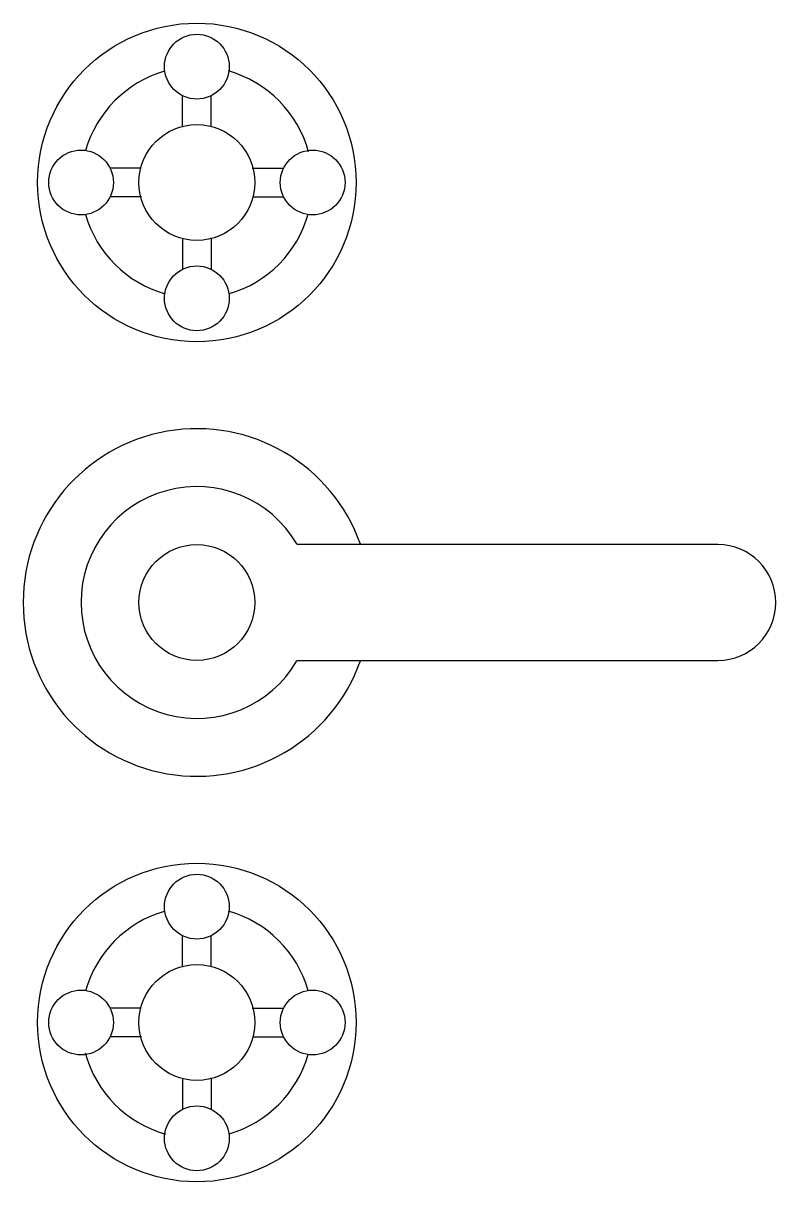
# Model space of a CAD drawing. Header units: millimetres. Extents: x -2997.929 to -2997.766, y 2926.823 to 2927.073.
import ezdxf

# ---------------------------------------------------------------- set-up
doc = ezdxf.new("R2010")
doc.units = ezdxf.units.MM
doc.header["$LTSCALE"] = 10
doc.layers.add('banheiro_acessórios', color=2, linetype='Continuous')

msp = doc.modelspace()

# ---------------------------------------------------------------- linework, layer by layer
at = {"layer": 'banheiro_acessórios'}
for p, q in [((-2997.894601582302, 2927.050185602401), (-2997.894601582302, 2927.056963102401)), ((-2997.888351582301, 2927.050263102401), (-2997.888351582301, 2927.056963102401)), ((-2997.903526582302, 2927.041338102401), (-2997.910226582301, 2927.041338102401)), ((-2997.879504082302, 2927.041338102401), (-2997.872726582302, 2927.041338102401)), ((-2997.903446582302, 2927.035088102401), (-2997.910226582301, 2927.035088102401)), ((-2997.879424082302, 2927.035088102401), (-2997.872726582302, 2927.035088102401)), ((-2997.894601582302, 2927.0261631024), (-2997.894601582302, 2927.019463102401)), ((-2997.888351582301, 2927.026240602401), (-2997.888351582301, 2927.019463102401)), ((-2997.778976582301, 2926.960088102401), (-2997.869899082302, 2926.960088102401)), ((-2997.869879082302, 2926.935088102402), (-2997.778976582301, 2926.935088102402)), ((-2997.894601582302, 2926.868935602402), (-2997.894601582302, 2926.875713102402)), ((-2997.888351582301, 2926.8690131024), (-2997.888351582301, 2926.875713102402)), ((-2997.903526582302, 2926.860088102401), (-2997.910226582301, 2926.860088102401)), ((-2997.879504082302, 2926.860088102401), (-2997.872726582302, 2926.860088102401)), ((-2997.903446582302, 2926.853838102402), (-2997.910226582301, 2926.853838102402)), ((-2997.879424082302, 2926.853838102402), (-2997.872726582302, 2926.853838102402)), ((-2997.894601582302, 2926.844913102401), (-2997.894601582302, 2926.838213102401)), ((-2997.888351582301, 2926.844990602401), (-2997.888351582301, 2926.838213102401))]:
    msp.add_line(p, q, dxfattribs=at)
at = {"layer": 'banheiro_acessórios', "color": 1}
for centre in [(-2997.891476582302, 2927.038213102401), (-2997.891476582302, 2926.856963102402)]:
    msp.add_circle(centre, 0.03437499999996874, dxfattribs=at)
at = {"layer": 'banheiro_acessórios'}
for centre, radius in [((-2997.891476582302, 2927.063213102401), 0.006987712499993645), ((-2997.891476582302, 2927.038213102401), 0.01249999999998863), ((-2997.916476582302, 2927.038213102401), 0.006987712499993645), ((-2997.866476582301, 2927.038213102401), 0.006987712499993645), ((-2997.891476582302, 2927.013213102402), 0.006987712499993645), ((-2997.891476582302, 2926.9475881024), 0.01249999999998863), ((-2997.891476582302, 2926.881963102401), 0.006987712499993645), ((-2997.891476582302, 2926.856963102402), 0.01249999999998863), ((-2997.916476582302, 2926.856963102402), 0.006987712499993645), ((-2997.866476582301, 2926.856963102402), 0.006987712499993645), ((-2997.891476582302, 2926.831963102401), 0.006987712499993645)]:
    msp.add_circle(centre, radius, dxfattribs=at)
at = {"layer": 'banheiro_acessórios', "color": 1}
for centre, radius, start, end in [((-2997.891476582302, 2927.038213102401), 0.02499999999997726, 106.2342200001147, 163.9046899999842), ((-2997.891476582302, 2927.038213102401), 0.02499999999997726, 15.24070000011188, 74.20930000023448), ((-2997.891476582302, 2927.038213102401), 0.02499999999997726, 196.1200000001579, 254.0883999997953), ((-2997.891476582302, 2927.038213102401), 0.02499999999997726, 286.4412999994818, 344.0789000004669), ((-2997.891476582302, 2926.9475881024), 0.03749999999996589, 19.65140000025976, 340.360300000108), ((-2997.891476582302, 2926.856963102402), 0.02499999999997726, 106.441250000476, 164.078870000147), ((-2997.891476582302, 2926.856963102402), 0.02499999999997726, 16.12000000015789, 74.08839999979536), ((-2997.891476582302, 2926.856963102402), 0.02499999999997726, 195.2407000001118, 254.2093000002345), ((-2997.891476582302, 2926.856963102402), 0.02499999999997726, 286.2342000001885, 343.9046999997662)]:
    msp.add_arc(centre, radius, start, end, dxfattribs=at)
at = {"layer": 'banheiro_acessórios'}
for centre, radius, start, end in [((-2997.891476582302, 2926.9475881024), 0.02499999999997726, 30.34310000018292, 329.7554000001695), ((-2997.778976582302, 2926.9475881024), 0.01249999999998863, 270, 90)]:
    msp.add_arc(centre, radius, start, end, dxfattribs=at)

doc.saveas('drawing.dxf')
